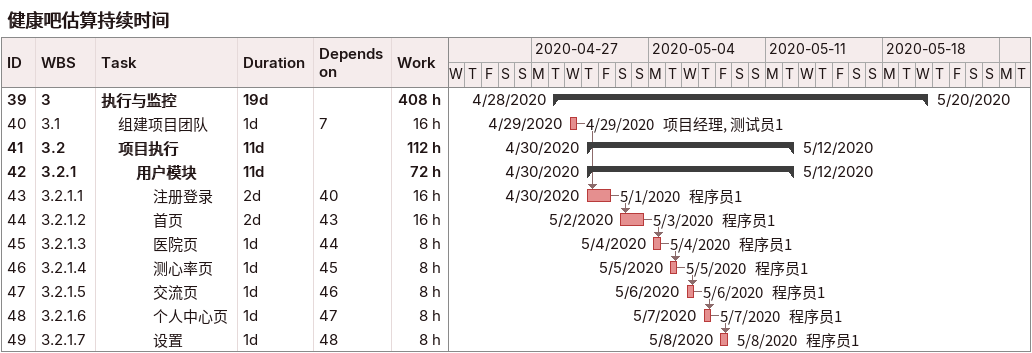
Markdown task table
健康吧估算持续时间

| ID | WBS | Task | Duration | Start | Finish | Predecessors | Resources | Work (h) |
|---|---|---|---|---|---|---|---|---|
| 39 | 3 | **执行与监控** | 19d | 2020-04-28 | 2020-05-20 |  |  | 408 |
| 40 | 3.1 | 组建项目团队 | 1d | 2020-04-29 | 2020-04-29 | 7 | 项目经理, 测试员1 | 16 |
| 41 | 3.2 | **项目执行** | 11d | 2020-04-30 | 2020-05-12 |  |  | 112 |
| 42 | 3.2.1 | **用户模块** | 11d | 2020-04-30 | 2020-05-12 |  |  | 72 |
| 43 | 3.2.1.1 | 注册登录 | 2d | 2020-04-30 | 2020-05-01 | 40 | 程序员1 | 16 |
| 44 | 3.2.1.2 | 首页 | 2d | 2020-05-02 | 2020-05-03 | 43 | 程序员1 | 16 |
| 45 | 3.2.1.3 | 医院页 | 1d | 2020-05-04 | 2020-05-04 | 44 | 程序员1 | 8 |
| 46 | 3.2.1.4 | 测心率页 | 1d | 2020-05-05 | 2020-05-05 | 45 | 程序员1 | 8 |
| 47 | 3.2.1.5 | 交流页 | 1d | 2020-05-06 | 2020-05-06 | 46 | 程序员1 | 8 |
| 48 | 3.2.1.6 | 个人中心页 | 1d | 2020-05-07 | 2020-05-07 | 47 | 程序员1 | 8 |
| 49 | 3.2.1.7 | 设置 | 1d | 2020-05-08 | 2020-05-08 | 48 | 程序员1 | 8 |
